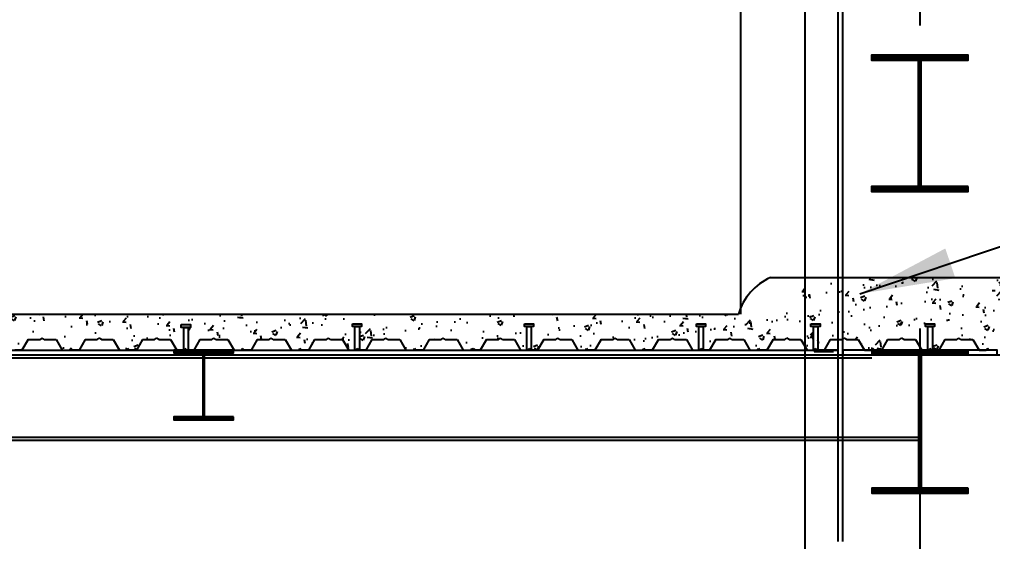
# Model space of a CAD drawing. Header units: millimetres. Extents: x 2148 to 2681, y 758 to 986.
# Drawn here: x 2236.67 to 2238.708, y 789.059 to 790.152 of the extents above; entities that cross this region are included whole.
import ezdxf

# ---------------------------------------------------------------- set-up
doc = ezdxf.new("R2010")
doc.units = ezdxf.units.MM
doc.linetypes.add('CENTER2', pattern=[28.575, 19.05, -3.175, 3.175, -3.175])
doc.linetypes.add('HIDDEN', pattern=[0.375, 0.25, -0.125])
for name, color, linetype in [('D', 1, 'Continuous'), ('HATCH', 8, 'Continuous'), ('S_GRID LINES', 252, 'Continuous')]:
    doc.layers.add(name, color=color, linetype=linetype)
doc.styles.add('ARIALNW', font='ARIALN.TTF')
doc.dimstyles.new('DIM 200', dxfattribs={"dimtxt": 0.36, "dimasz": 0.35, "dimexe": 0.1, "dimexo": 0, "dimgap": 0.08, "dimtad": 1, "dimlfac": 2, "dimrnd": 0.005, "dimzin": 1, "dimdsep": 46, "dimtxsty": 'ARIALNW', "dimcen": 0.09, "dimclrd": 6, "dimclre": 6, "dimclrt": 13, "dimadec": 0, "dimazin": 0, "dimtfac": 1, "dimtofl": 0, "dimtmove": 2, "dimatfit": 3, "dimfxl": 1, "dimtolj": 1, "dimtzin": 0, "dimarcsym": 0})
pattern_1 = [(50, (202.00182, -747.14405), (0.0910923345, -0.0079695428), [0.009525, -0.104775]), (355, (202.00182, -747.14405), (-0.017621413, 0.0955283214), [0.00762, -0.08382]), (100.451, (202.00941, -747.144715), (0.0734712508, 0.087558344), [0.008095, -0.089045]), (46.1842, (202.00182, -747.11865), (0.1355395204, -0.021021164), [0.0142875, -0.1571625]), (96.6356, (202.01311, -747.1204), (0.118702117, 0.123712778), [0.0121425, -0.1335675]), (351.184, (202.00182, -747.11865), (0.118702303, 0.123712559), [0.01143, -0.12573]), (21, (202.01452, -747.125), (0.07580744, -0.0511327593), [0.009525, -0.104775]), (326, (202.01452, -747.125), (0.0309010142, 0.092093983), [0.00762, -0.08382]), (71.4514, (202.02084, -747.12926), (0.1067082454, 0.040961429), [0.008095, -0.089045]), (37.5, (202.00182, -747.14405), (0.00154430163, 0.04227751944), [0, -0.082804, 0, -0.08509, 0, -0.0841375]), (7.5, (202.00182, -747.14405), (0.03340983126, 0.0500902874), [0, -0.048514, 0, -0.080899, 0, -0.0320675]), (327.5, (201.973498, -747.14405), (0.0677952976, -0.002864372), [0, -0.03175, 0, -0.09906, 0, -0.131445]), (317.5, (201.9608, -747.14405), (0.0740645907, 0.0127132455), [0, -0.041275, 0, -0.065786, 0, -0.093345])]

# ---------------------------------------------------------------- blocks, each defined once
blk = doc.blocks.new('*D2234')
at = {"layer": 'D', "color": 6, "lineweight": -2, "ltscale": 0.5, "transparency": 16777216}
for p, q in [((2238.8264, 790.1521), (2244.4389, 790.1521)), ((2244.3389, 788.6821), (2244.3389, 789.8721)), ((2238.3193, 788.4021), (2244.4389, 788.4021))]:
    blk.add_line(p, q, dxfattribs=at)
at = {"layer": 'D', "color": 6, "ltscale": 0.5, "transparency": 16777216}
for points in [[(2244.2922, 789.8721), (2244.3856, 789.8721), (2244.3389, 790.1521)], [(2244.2922, 788.6821), (2244.3856, 788.6821), (2244.3389, 788.4021)]]:
    blk.add_solid(points, dxfattribs=at)
at = {"layer": 'Defpoints', "color": 0, "ltscale": 0.5, "transparency": 16777216}
for p in [(2238.8264, 790.1521), (2244.3389, 790.1521), (2238.3193, 788.4021, 0)]:
    blk.add_point(p, dxfattribs=at)
at = {"layer": 'D', "color": 13, "ltscale": 0.5, "transparency": 16777216, "insert": (2244.0751, 789.2771), "char_height": 0.36, "attachment_point": 5, "rotation": 90, "style": 'ARIALNW'}
blk.add_mtext('\\A1;3.50', dxfattribs=at)
blk = doc.blocks.new('*D2247')
at = {"layer": 'D', "color": 6, "lineweight": -2, "transparency": 16777216}
for p, q in [((2234.4305, 789.5351), (2234.4305, 790.8136)), ((2238.1806, 789.5351), (2238.1806, 790.8136)), ((2234.6705, 790.7136), (2237.9406, 790.7136))]:
    blk.add_line(p, q, dxfattribs=at)
at = {"layer": 'D', "color": 6, "transparency": 16777216}
for points in [[(2234.6705, 790.7536), (2234.6705, 790.6736), (2234.4305, 790.7136)], [(2237.9406, 790.7536), (2237.9406, 790.6736), (2238.1806, 790.7136)]]:
    blk.add_solid(points, dxfattribs=at)
at = {"layer": 'Defpoints', "color": 0, "transparency": 16777216}
for p in [(2238.1806, 790.7136), (2234.4305, 789.5351, 0), (2238.1806, 789.5351, 0)]:
    blk.add_point(p, dxfattribs=at)
at = {"layer": 'D', "color": 13, "transparency": 16777216, "insert": (2236.3055, 790.9365), "char_height": 0.28, "attachment_point": 5, "style": 'ARIALNW'}
blk.add_mtext('\\A1;7.50', dxfattribs=at)

msp = doc.modelspace()

# ---------------------------------------------------------------- hatches: boundary and pattern name
at = {"layer": 'D'}
h = msp.add_hatch(dxfattribs=at)
h.set_pattern_fill('AR-CONC', color=256, scale=0.0005, style=0)
h.set_pattern_definition(pattern_1)
h.paths.add_polyline_path([(2238.7272252, 789.6116564), (2238.7172252, 789.6116564), (2238.7172252, 789.4500742), (2238.7272252, 789.4500742)])
h.paths.add_polyline_path([(2238.7172252, 789.6116564), (2238.5557376, 789.6116564), (2238.5557376, 789.4664309), (2238.5594248, 789.4600742), (2238.5724165, 789.4600742), (2238.5724165, 789.5089958), (2238.5674448, 789.5089958), (2238.5674448, 789.5150489), (2238.5864516, 789.5150489), (2238.5864516, 789.5089958), (2238.5818547, 789.5089958), (2238.5818547, 789.4600742), (2238.595084, 789.4600742), (2238.6079445, 789.4822456), (2238.6329445, 789.4822456), (2238.6372579, 789.4845942), (2238.6415713, 789.4822456), (2238.6665713, 789.4822456), (2238.6794318, 789.4600742), (2238.6942898, 789.4600742), (2238.6972614, 789.4633522), (2238.700233, 789.4600742), (2238.7172252, 789.4600742)])
h.paths.add_polyline_path([(2238.5557376, 789.6116564), (2238.3942455, 789.6116564), (2238.3942455, 789.4829615), (2238.3972441, 789.4845942), (2238.4015574, 789.4822456), (2238.4265574, 789.4822456), (2238.4394179, 789.4600742), (2238.4542759, 789.4600742), (2238.4572475, 789.4633522), (2238.4602191, 789.4600742), (2238.4750771, 789.4600742), (2238.4879376, 789.4822456), (2238.5129376, 789.4822456), (2238.517251, 789.4845942), (2238.5215643, 789.4822456), (2238.5465643, 789.4822456), (2238.5557376, 789.4664309)])
h.paths.add_polyline_path([(2238.3842455, 789.6116564), (2238.3424382, 789.6116564, 0.065982726), (2238.3155797, 789.5955201), (2238.3155797, 789.4666794), (2238.319411, 789.4600742), (2238.3324027, 789.4600742), (2238.3324027, 789.5089958), (2238.327431, 789.5089958), (2238.327431, 789.5150489), (2238.3464378, 789.5150489), (2238.3464378, 789.5089958), (2238.3418409, 789.5089958), (2238.3418409, 789.4600742), (2238.3550702, 789.4600742), (2238.3679307, 789.4822456), (2238.3842455, 789.4822456)])
h.paths.add_polyline_path([(2238.3942455, 789.6116564), (2238.3842455, 789.6116564), (2238.3842455, 789.4822456), (2238.3929307, 789.4822456), (2238.3942455, 789.4829615)])
h = msp.add_hatch(dxfattribs=at)
h.set_pattern_fill('AR-CONC', color=256, scale=0.0005, style=0)
h.set_pattern_definition(pattern_1)
h.paths.add_polyline_path([(2238.3155797, 789.5955201, 0.156070123), (2238.2752492, 789.5350742), (2237.1075941, 789.5350742), (2237.1075941, 789.4803271), (2237.1193418, 789.4600742), (2237.1341998, 789.4600742), (2237.1371714, 789.4633522), (2237.140143, 789.4600742), (2237.155001, 789.4600742), (2237.1678615, 789.4822456), (2237.1928615, 789.4822456), (2237.1971749, 789.4845942), (2237.2014883, 789.4822456), (2237.2264883, 789.4822456), (2237.2393488, 789.4600742), (2237.2542068, 789.4600742), (2237.2571784, 789.4633522), (2237.26015, 789.4600742), (2237.275008, 789.4600742), (2237.2878685, 789.4822456), (2237.3128685, 789.4822456), (2237.3171818, 789.4845942), (2237.3214952, 789.4822456), (2237.3464952, 789.4822456), (2237.3593557, 789.4600742), (2237.3723474, 789.4600742), (2237.3723474, 789.5089958), (2237.3673756, 789.5089958), (2237.3673756, 789.5150489), (2237.3863825, 789.5150489), (2237.3863825, 789.5089958), (2237.3817855, 789.5089958), (2237.3817855, 789.4600742), (2237.3950149, 789.4600742), (2237.4078754, 789.4822456), (2237.4328754, 789.4822456), (2237.4371887, 789.4845942), (2237.4415021, 789.4822456), (2237.4665021, 789.4822456), (2237.4793626, 789.4600742), (2237.4942206, 789.4600742), (2237.4971922, 789.4633522), (2237.5001638, 789.4600742), (2237.5150218, 789.4600742), (2237.5278823, 789.4822456), (2237.5528823, 789.4822456), (2237.5571957, 789.4845942), (2237.561509, 789.4822456), (2237.586509, 789.4822456), (2237.5993695, 789.4600742), (2237.6142275, 789.4600742), (2237.6171991, 789.4633522), (2237.6201707, 789.4600742), (2237.6350287, 789.4600742), (2237.6478892, 789.4822456), (2237.6728892, 789.4822456), (2237.6772026, 789.4845942), (2237.6815159, 789.4822456), (2237.7065159, 789.4822456), (2237.7193764, 789.4600742), (2237.7323681, 789.4600742), (2237.7323681, 789.5089958), (2237.7273964, 789.5089958), (2237.7273964, 789.5150489), (2237.7464032, 789.5150489), (2237.7464032, 789.5089958), (2237.7418063, 789.5089958), (2237.7418063, 789.4600742), (2237.7550356, 789.4600742), (2237.7678961, 789.4822456), (2237.7928961, 789.4822456), (2237.7972095, 789.4845942), (2237.8015228, 789.4822456), (2237.8265228, 789.4822456), (2237.8393833, 789.4600742), (2237.8542413, 789.4600742), (2237.8572129, 789.4633522), (2237.8601845, 789.4600742), (2237.8750425, 789.4600742), (2237.887903, 789.4822456), (2237.912903, 789.4822456), (2237.9172164, 789.4845942), (2237.9215298, 789.4822456), (2237.9465298, 789.4822456), (2237.9593903, 789.4600742), (2237.9742483, 789.4600742), (2237.9772199, 789.4633522), (2237.9801915, 789.4600742), (2237.9950495, 789.4600742), (2238.00791, 789.4822456), (2238.03291, 789.4822456), (2238.0372233, 789.4845942), (2238.0415367, 789.4822456), (2238.0665367, 789.4822456), (2238.0793972, 789.4600742), (2238.0923889, 789.4600742), (2238.0923889, 789.5089958), (2238.0874171, 789.5089958), (2238.0874171, 789.5150489), (2238.106424, 789.5150489), (2238.106424, 789.5089958), (2238.101827, 789.5089958), (2238.101827, 789.4600742), (2238.1150564, 789.4600742), (2238.1279169, 789.4822456), (2238.1529169, 789.4822456), (2238.1572302, 789.4845942), (2238.1615436, 789.4822456), (2238.1865436, 789.4822456), (2238.1994041, 789.4600742), (2238.2142621, 789.4600742), (2238.2172337, 789.4633522), (2238.2202053, 789.4600742), (2238.2350633, 789.4600742), (2238.2479238, 789.4822456), (2238.2729238, 789.4822456), (2238.2772372, 789.4845942), (2238.2815505, 789.4822456), (2238.3065505, 789.4822456), (2238.3155797, 789.4666794)])
h = msp.add_hatch(dxfattribs=at)
h.set_pattern_fill('AR-CONC', color=256, scale=0.0005, style=0)
h.set_pattern_definition(pattern_1)
h.paths.add_polyline_path([(2237.1075941, 789.5350742), (2235.7293163, 789.5350742), (2235.7293163, 789.4822456), (2235.7527785, 789.4822456), (2235.7570919, 789.4845942), (2235.7614052, 789.4822456), (2235.7864052, 789.4822456), (2235.7992658, 789.4600742), (2235.8122574, 789.4600742), (2235.8122574, 789.5089958), (2235.8072857, 789.5089958), (2235.8072857, 789.5150489), (2235.8262925, 789.5150489), (2235.8262925, 789.5089958), (2235.8216956, 789.5089958), (2235.8216956, 789.4600742), (2235.8349249, 789.4600742), (2235.8477855, 789.4822456), (2235.8727855, 789.4822456), (2235.8770988, 789.4845942), (2235.8814122, 789.4822456), (2235.9064122, 789.4822456), (2235.9192727, 789.4600742), (2235.9341307, 789.4600742), (2235.9371023, 789.4633522), (2235.9400739, 789.4600742), (2235.9549319, 789.4600742), (2235.9677924, 789.4822456), (2235.9927924, 789.4822456), (2235.9971057, 789.4845942), (2236.0014191, 789.4822456), (2236.0264191, 789.4822456), (2236.0392796, 789.4600742), (2236.0541376, 789.4600742), (2236.0571092, 789.4633522), (2236.0600808, 789.4600742), (2236.0749388, 789.4600742), (2236.0877993, 789.4822456), (2236.1127993, 789.4822456), (2236.1171126, 789.4845942), (2236.121426, 789.4822456), (2236.146426, 789.4822456), (2236.1592865, 789.4600742), (2236.1722782, 789.4600742), (2236.1722782, 789.5089958), (2236.1673065, 789.5089958), (2236.1673065, 789.5150489), (2236.1863133, 789.5150489), (2236.1863133, 789.5089958), (2236.1817164, 789.5089958), (2236.1817164, 789.4600742), (2236.1949457, 789.4600742), (2236.2078062, 789.4822456), (2236.2328062, 789.4822456), (2236.2371196, 789.4845942), (2236.2414329, 789.4822456), (2236.2664329, 789.4822456), (2236.2792934, 789.4600742), (2236.2941514, 789.4600742), (2236.297123, 789.4633522), (2236.3000946, 789.4600742), (2236.3149526, 789.4600742), (2236.3278131, 789.4822456), (2236.3528131, 789.4822456), (2236.3571265, 789.4845942), (2236.3614398, 789.4822456), (2236.3864398, 789.4822456), (2236.3993003, 789.4600742), (2236.4141583, 789.4600742), (2236.4171299, 789.4633522), (2236.4201015, 789.4600742), (2236.4349595, 789.4600742), (2236.44782, 789.4822456), (2236.47282, 789.4822456), (2236.4771334, 789.4845942), (2236.4814468, 789.4822456), (2236.5064468, 789.4822456), (2236.5193073, 789.4600742), (2236.5341653, 789.4600742), (2236.5371369, 789.4633522), (2236.5401085, 789.4600742), (2236.5549665, 789.4600742), (2236.567827, 789.4822456), (2236.592827, 789.4822456), (2236.5971403, 789.4845942), (2236.6014537, 789.4822456), (2236.6264537, 789.4822456), (2236.6393142, 789.4600742), (2236.6508201, 789.4600742), (2236.6508201, 789.5073568), (2236.6458483, 789.5073568), (2236.6458483, 789.5134099), (2236.6648551, 789.5134099), (2236.6648551, 789.5073568), (2236.6602582, 789.5073568), (2236.6602582, 789.4600742), (2236.6749734, 789.4600742), (2236.6878339, 789.4822456), (2236.7128339, 789.4822456), (2236.7171472, 789.4845942), (2236.7214606, 789.4822456), (2236.7464606, 789.4822456), (2236.7593211, 789.4600742), (2236.7741791, 789.4600742), (2236.7771507, 789.4633522), (2236.7801223, 789.4600742), (2236.7949803, 789.4600742), (2236.8078408, 789.4822456), (2236.8328408, 789.4822456), (2236.8371541, 789.4845942), (2236.8414675, 789.4822456), (2236.8664675, 789.4822456), (2236.879328, 789.4600742), (2236.894186, 789.4600742), (2236.8971576, 789.4633522), (2236.9001292, 789.4600742), (2236.9149872, 789.4600742), (2236.9278477, 789.4822456), (2236.9528477, 789.4822456), (2236.9571611, 789.4845942), (2236.9614744, 789.4822456), (2236.9864744, 789.4822456), (2236.9993349, 789.4600742), (2237.0138124, 789.4600742), (2237.0138124, 789.5073568), (2237.0088407, 789.5073568), (2237.0088407, 789.5134099), (2237.0278475, 789.5134099), (2237.0278475, 789.5073568), (2237.0232506, 789.5073568), (2237.0232506, 789.4600742), (2237.0349941, 789.4600742), (2237.0478546, 789.4822456), (2237.0728546, 789.4822456), (2237.077168, 789.4845942), (2237.0814813, 789.4822456), (2237.1075941, 789.4822456)])
at = {"layer": 'HATCH', "ltscale": 0.5}
h = msp.add_hatch(dxfattribs=at)
h.set_pattern_fill('ANSI31', color=256, scale=0.01, style=0)
h.set_pattern_definition([(45, (81980.822166, 3538.630747), (-0.000883883476483, 0.000883883476483), [])])
edge = h.paths.add_edge_path()
edge.add_line((2238.6563637, 789.8021405), (2238.5620563, 789.8021405))
edge.add_arc((2238.5620563, 789.8060402), 0.0038997, 174.0972671, 270, ccw=False)
edge.add_line((2238.5581772, 789.8064413), (2238.5581772, 790.0628398))
edge.add_arc((2238.5620563, 790.0632408), 0.0038997, 89.6345547, 185.9027329, ccw=False)
edge.add_line((2238.5620812, 790.0671405), (2238.6563637, 790.0671405))
edge.add_line((2238.6563637, 790.0671405), (2238.6563637, 790.0771405))
edge.add_line((2238.6563637, 790.0771405), (2238.4542607, 790.0771405))
edge.add_line((2238.4542607, 790.0771405), (2238.4542607, 790.0671405))
edge.add_line((2238.4542607, 790.0671405), (2238.5482689, 790.0671405))
edge.add_arc((2238.5482938, 790.0632408), 0.0038997, -4.2920933, 90.3654453, ccw=False)
edge.add_line((2238.5521826, 790.062949), (2238.5521826, 789.8063321))
edge.add_arc((2238.5482938, 789.8060402), 0.0038997, -90, 4.2920933, ccw=False)
edge.add_line((2238.5482938, 789.8021405), (2238.4542607, 789.8021405))
edge.add_line((2238.4542607, 789.8021405), (2238.4542607, 789.7921405))
edge.add_line((2238.4542607, 789.7921405), (2238.6563637, 789.7921405))
edge.add_line((2238.6563637, 789.7921405), (2238.6563637, 789.8021405))
at = {"layer": 'HATCH', "ltscale": 0.5, "extrusion": (-2.95994e-09, 2.54479e-10, 1)}
h = msp.add_hatch(dxfattribs=at)
h.set_pattern_fill('ANSI31', color=256, scale=0.006173, style=0)
h.set_pattern_definition([(44.9999999998, (51459.60396664, 2486.1010187), (-0.000545595188539, 0.000545595188543), [])])
edge = h.paths.add_edge_path()
edge.add_line((2237.118036, 789.3198418), (2237.0598228, 789.3198418))
edge.add_arc((2237.0598228, 789.322249), 0.0024072, 174.0972671, 269.9999999, ccw=False)
edge.add_line((2237.0574284, 789.3224965), (2237.0574284, 789.4512468))
edge.add_arc((2237.0598228, 789.4514944), 0.0024072, 89.6345545, 185.9027327, ccw=False)
edge.add_line((2237.0598381, 789.4539015), (2237.118036, 789.4539015))
edge.add_line((2237.118036, 789.4539015), (2237.118036, 789.4600742))
edge.add_line((2237.118036, 789.4600742), (2236.9932837, 789.4600742))
edge.add_line((2236.9932837, 789.4600742), (2236.9932837, 789.4539015))
edge.add_line((2236.9932837, 789.4539015), (2237.0513123, 789.4539015))
edge.add_arc((2237.0513276, 789.4514944), 0.0024072, -4.2920935, 90.3654452, ccw=False)
edge.add_line((2237.0537281, 789.4513142), (2237.0537281, 789.3224291))
edge.add_arc((2237.0513276, 789.322249), 0.0024072, -89.9999996, 4.2920936, ccw=False)
edge.add_line((2237.0513276, 789.3198418), (2236.9932837, 789.3198418))
edge.add_line((2236.9932837, 789.3198418), (2236.9932837, 789.3136691))
edge.add_line((2236.9932837, 789.3136691), (2237.118036, 789.3136691))
edge.add_line((2237.118036, 789.3136691), (2237.118036, 789.3198418))
at = {"layer": 'HATCH', "ltscale": 0.5}
h = msp.add_hatch(dxfattribs=at)
h.set_pattern_fill('ANSI31', color=256, scale=0.01, style=0)
h.set_pattern_definition([(45, (81980.8225914, 3538.0136807), (-0.000883883476483, 0.000883883476483), [])])
edge = h.paths.add_edge_path()
edge.add_line((2238.6567892, 789.1706341), (2238.5624817, 789.1706341))
edge.add_arc((2238.5624817, 789.1745338), 0.0038997, 174.0972671, 270, ccw=False)
edge.add_line((2238.5586027, 789.1749349), (2238.5586027, 789.4457735))
edge.add_arc((2238.5624817, 789.4461746), 0.0038997, 89.6345547, 185.9027329, ccw=False)
edge.add_line((2238.5625066, 789.4500742), (2238.6567892, 789.4500742))
edge.add_line((2238.6567892, 789.4500742), (2238.6567892, 789.4600742))
edge.add_line((2238.6567892, 789.4600742), (2238.4546861, 789.4600742))
edge.add_line((2238.4546861, 789.4600742), (2238.4546861, 789.4500742))
edge.add_line((2238.4546861, 789.4500742), (2238.5486944, 789.4500742))
edge.add_arc((2238.5487193, 789.4461746), 0.0038997, -4.2920933, 90.3654453, ccw=False)
edge.add_line((2238.552608, 789.4458827), (2238.552608, 789.1748257))
edge.add_arc((2238.5487193, 789.1745338), 0.0038997, -90, 4.2920933, ccw=False)
edge.add_line((2238.5487193, 789.1706341), (2238.4546861, 789.1706341))
edge.add_line((2238.4546861, 789.1706341), (2238.4546861, 789.1606341))
edge.add_line((2238.4546861, 789.1606341), (2238.6567892, 789.1606341))
edge.add_line((2238.6567892, 789.1606341), (2238.6567892, 789.1706341))

# ---------------------------------------------------------------- linework, layer by layer
at = {"layer": 'D', "color": 3, "ltscale": 0.5}
for p, q in [((2238.3842455, 789.0592419, 0.0000001), (2238.3842455, 793.9083459, 0.0000001)), ((2238.3942455, 789.0592419, 0.0000001), (2238.3942455, 793.9083459, 0.0000001)), ((2234.2272252, 789.4600742, 0), (2238.3842455, 789.4600742, 0)), ((2235.5574054, 789.4500742, 0), (2237.0537281, 789.4500742, 0)), ((2237.0574284, 789.4500742, 0), (2238.3842455, 789.4500742, 0))]:
    msp.add_line(p, q, dxfattribs=at)
at = {"layer": 'D', "ltscale": 0.5}
for p, q in [((2238.2427785, 789.6116564, 0), (2238.7272252, 789.6116564, 0.0000001)), ((2234.4254991, 789.5350742, 0), (2238.1755894, 789.5350742, 0)), ((2238.3342333, 789.4600742, 0), (2238.3342333, 789.4570742, 0))]:
    msp.add_line(p, q, dxfattribs=at)
at = {"layer": 'D'}
for p, q in [((2235.5574054, 789.4500742, 0), (2237.0537281, 789.4500742, 0)), ((2235.5574054, 789.4439015, 0), (2237.0537281, 789.4439015, 0)), ((2237.0574284, 789.4500742, 0), (2238.7272252, 789.4500742, 0)), ((2237.0574284, 789.4439015, 0), (2238.4546838, 789.4439015, 0)), ((2234.0586004, 789.2772589, 0), (2238.552608, 789.2772589, 0.0000001)), ((2234.0586004, 789.2710862, 0), (2238.552608, 789.2710862, 0.0000001))]:
    msp.add_line(p, q, dxfattribs=at)
at = {"layer": 'D', "color": 3, "ltscale": 0.5, "elevation": 0}
for points in [[(2238.6563637, 789.8021405), (2238.5620563, 789.8021405, -0.444720244), (2238.5581772, 789.8064413), (2238.5581772, 790.0628398, -0.446631522), (2238.5620812, 790.0671405), (2238.6563637, 790.0671405), (2238.6563637, 790.0771405), (2238.4542607, 790.0771405), (2238.4542607, 790.0671405), (2238.5482689, 790.0671405, -0.438228127), (2238.5521826, 790.062949), (2238.5521826, 789.8063321, -0.436328672), (2238.5482938, 789.8021405), (2238.4542607, 789.8021405), (2238.4542607, 789.7921405), (2238.6563637, 789.7921405)], [(2238.6567892, 789.1706341), (2238.5624817, 789.1706341, -0.444720244), (2238.5586027, 789.1749349), (2238.5586027, 789.4457735, -0.446631522), (2238.5625066, 789.4500742), (2238.6567892, 789.4500742), (2238.6567892, 789.4600742), (2238.4546861, 789.4600742), (2238.4546861, 789.4500742), (2238.5486944, 789.4500742, -0.438228127), (2238.552608, 789.4458827), (2238.552608, 789.1748257, -0.436328672), (2238.5487193, 789.1706341), (2238.4546861, 789.1706341), (2238.4546861, 789.1606341), (2238.6567892, 789.1606341)]]:
    msp.add_lwpolyline(points, format="xyb", close=True, dxfattribs=at)
at = {"layer": 'D', "color": 3, "ltscale": 0.5, "extrusion": (-2.95994e-09, 2.54479e-10, 1), "elevation": -0.0000064}
msp.add_lwpolyline([(2237.118036, 789.3198418), (2237.0598228, 789.3198418, -0.444720244), (2237.0574284, 789.3224965), (2237.0574284, 789.4512468, -0.446631522), (2237.0598381, 789.4539015), (2237.118036, 789.4539015), (2237.118036, 789.4600742), (2236.9932837, 789.4600742), (2236.9932837, 789.4539015), (2237.0513123, 789.4539015, -0.438228127), (2237.0537281, 789.4513142), (2237.0537281, 789.3224291, -0.436328672), (2237.0513276, 789.3198418), (2236.9932837, 789.3198418), (2236.9932837, 789.3136691), (2237.118036, 789.3136691)], format="xyb", close=True, dxfattribs=at)
at = {"layer": 'D', "color": 3, "ltscale": 0.5, "elevation": 0}
msp.add_lwpolyline([(2238.3942455, 789.4500742), (2238.7172252, 789.4500742), (2238.7172252, 789.4600742), (2238.3942455, 789.4600742)], close=True, dxfattribs=at)
at = {"layer": 'D', "ltscale": 0.5}
msp.add_arc((2238.2902212, 789.5022677, 0), 0.1192338, 113.4467393, 164.0293707, dxfattribs=at)
at = {"layer": 'HATCH', "linetype": 'ByBlock', "ltscale": 0.5}
msp.add_line((2238.3155797, 785.4021405, 0), (2238.3155797, 793.9083459, 0), dxfattribs=at)
at = {"layer": 'HATCH', "ltscale": 0.5}
for p, q in [((2236.7128339, 789.4822456, 0), (2236.7171472, 789.4845942, -0.0000002)), ((2236.7214606, 789.4822456, 0), (2236.7171472, 789.4845942, -0.0000002)), ((2236.8328408, 789.4822456, 0), (2236.8371541, 789.4845942, -0.0000002)), ((2236.8414675, 789.4822456, 0), (2236.8371541, 789.4845942, -0.0000002)), ((2236.9528477, 789.4822456, 0), (2236.9571611, 789.4845942, -0.0000002)), ((2236.9614744, 789.4822456, 0), (2236.9571611, 789.4845942, -0.0000002)), ((2237.0728546, 789.4822456, 0), (2237.077168, 789.4845942, -0.0000002)), ((2237.0814813, 789.4822456, 0), (2237.077168, 789.4845942, -0.0000002)), ((2237.1928615, 789.4822456, 0), (2237.1971749, 789.4845942, -0.0000002)), ((2237.2014883, 789.4822456, 0), (2237.1971749, 789.4845942, -0.0000002)), ((2237.3128685, 789.4822456, 0), (2237.3171818, 789.4845942, -0.0000002)), ((2237.3214952, 789.4822456, 0), (2237.3171818, 789.4845942, -0.0000002)), ((2237.4328754, 789.4822456, 0), (2237.4371887, 789.4845942, -0.0000002)), ((2237.4415021, 789.4822456, 0), (2237.4371887, 789.4845942, -0.0000002)), ((2237.5528823, 789.4822456, 0), (2237.5571957, 789.4845942, -0.0000002)), ((2237.561509, 789.4822456, 0), (2237.5571957, 789.4845942, -0.0000002)), ((2237.6728892, 789.4822456, 0), (2237.6772026, 789.4845942, -0.0000002)), ((2237.6815159, 789.4822456, 0), (2237.6772026, 789.4845942, -0.0000002)), ((2237.7928961, 789.4822456, 0), (2237.7972095, 789.4845942, -0.0000002)), ((2237.8015228, 789.4822456, 0), (2237.7972095, 789.4845942, -0.0000002)), ((2237.912903, 789.4822456, 0), (2237.9172164, 789.4845942, -0.0000002)), ((2237.9215298, 789.4822456, 0), (2237.9172164, 789.4845942, -0.0000002)), ((2238.03291, 789.4822456, 0), (2238.0372233, 789.4845942, -0.0000002)), ((2238.0415367, 789.4822456, 0), (2238.0372233, 789.4845942, -0.0000002)), ((2238.1529169, 789.4822456, 0), (2238.1572302, 789.4845942, -0.0000002)), ((2238.1615436, 789.4822456, 0), (2238.1572302, 789.4845942, -0.0000002)), ((2238.2729238, 789.4822456, 0), (2238.2772372, 789.4845942, -0.0000002)), ((2238.2815505, 789.4822456, 0), (2238.2772372, 789.4845942, -0.0000002)), ((2238.3929307, 789.4822456, 0), (2238.3972441, 789.4845942, -0.0000002)), ((2238.4015574, 789.4822456, 0), (2238.3972441, 789.4845942, -0.0000002)), ((2238.5129376, 789.4822456, 0), (2238.517251, 789.4845942, -0.0000002)), ((2238.5215643, 789.4822456, 0), (2238.517251, 789.4845942, -0.0000002)), ((2238.6329445, 789.4822456, 0), (2238.6372579, 789.4845942, -0.0000002)), ((2238.6415713, 789.4822456, 0), (2238.6372579, 789.4845942, -0.0000002)), ((2236.6878339, 789.4822456, 0), (2236.6749734, 789.4600742, 0)), ((2236.6878339, 789.4822456, 0), (2236.7128339, 789.4822456, 0)), ((2236.7214606, 789.4822456, 0), (2236.7464606, 789.4822456, 0)), ((2236.7464606, 789.4822456, 0), (2236.7593211, 789.4600742, 0)), ((2236.8078408, 789.4822456, 0), (2236.7949803, 789.4600742, 0)), ((2236.8078408, 789.4822456, 0), (2236.8328408, 789.4822456, 0)), ((2236.8414675, 789.4822456, 0), (2236.8664675, 789.4822456, 0)), ((2236.8664675, 789.4822456, 0), (2236.879328, 789.4600742, 0)), ((2236.9278477, 789.4822456, 0), (2236.9149872, 789.4600742, 0)), ((2236.9278477, 789.4822456, 0), (2236.9528477, 789.4822456, 0)), ((2236.9614744, 789.4822456, 0), (2236.9864744, 789.4822456, 0)), ((2236.9864744, 789.4822456, 0), (2236.9993349, 789.4600742, 0)), ((2237.0478546, 789.4822456, 0), (2237.0349941, 789.4600742, 0)), ((2237.0478546, 789.4822456, 0), (2237.0728546, 789.4822456, 0)), ((2237.0814813, 789.4822456, 0), (2237.1064813, 789.4822456, 0)), ((2237.1064813, 789.4822456, 0), (2237.1193418, 789.4600742, 0)), ((2237.1678615, 789.4822456, 0), (2237.155001, 789.4600742, 0)), ((2237.1678615, 789.4822456, 0), (2237.1928615, 789.4822456, 0)), ((2237.2014883, 789.4822456, 0), (2237.2264883, 789.4822456, 0)), ((2237.2264883, 789.4822456, 0), (2237.2393488, 789.4600742, 0)), ((2237.2878685, 789.4822456, 0), (2237.275008, 789.4600742, 0)), ((2237.2878685, 789.4822456, 0), (2237.3128685, 789.4822456, 0)), ((2237.3214952, 789.4822456, 0), (2237.3464952, 789.4822456, 0)), ((2237.3464952, 789.4822456, 0), (2237.3593557, 789.4600742, 0)), ((2237.4078754, 789.4822456, 0), (2237.3950149, 789.4600742, 0)), ((2237.4078754, 789.4822456, 0), (2237.4328754, 789.4822456, 0)), ((2237.4415021, 789.4822456, 0), (2237.4665021, 789.4822456, 0)), ((2237.4665021, 789.4822456, 0), (2237.4793626, 789.4600742, 0)), ((2237.5278823, 789.4822456, 0), (2237.5150218, 789.4600742, 0)), ((2237.5278823, 789.4822456, 0), (2237.5528823, 789.4822456, 0)), ((2237.561509, 789.4822456, 0), (2237.586509, 789.4822456, 0)), ((2237.586509, 789.4822456, 0), (2237.5993695, 789.4600742, 0)), ((2237.6478892, 789.4822456, 0), (2237.6350287, 789.4600742, 0)), ((2237.6478892, 789.4822456, 0), (2237.6728892, 789.4822456, 0)), ((2237.6815159, 789.4822456, 0), (2237.7065159, 789.4822456, 0)), ((2237.7065159, 789.4822456, 0), (2237.7193764, 789.4600742, 0)), ((2237.7678961, 789.4822456, 0), (2237.7550356, 789.4600742, 0)), ((2237.7678961, 789.4822456, 0), (2237.7928961, 789.4822456, 0)), ((2237.8015228, 789.4822456, 0), (2237.8265228, 789.4822456, 0)), ((2237.8265228, 789.4822456, 0), (2237.8393833, 789.4600742, 0)), ((2237.887903, 789.4822456, 0), (2237.8750425, 789.4600742, 0)), ((2237.887903, 789.4822456, 0), (2237.912903, 789.4822456, 0)), ((2237.9215298, 789.4822456, 0), (2237.9465298, 789.4822456, 0)), ((2237.9465298, 789.4822456, 0), (2237.9593903, 789.4600742, 0)), ((2238.00791, 789.4822456, 0), (2237.9950495, 789.4600742, 0)), ((2238.00791, 789.4822456, 0), (2238.03291, 789.4822456, 0)), ((2238.0415367, 789.4822456, 0), (2238.0665367, 789.4822456, 0)), ((2238.0665367, 789.4822456, 0), (2238.0793972, 789.4600742, 0)), ((2238.1279169, 789.4822456, 0), (2238.1150564, 789.4600742, 0)), ((2238.1279169, 789.4822456, 0), (2238.1529169, 789.4822456, 0)), ((2238.1615436, 789.4822456, 0), (2238.1865436, 789.4822456, 0)), ((2238.1865436, 789.4822456, 0), (2238.1994041, 789.4600742, 0)), ((2238.2479238, 789.4822456, 0), (2238.2350633, 789.4600742, 0)), ((2238.2479238, 789.4822456, 0), (2238.2729238, 789.4822456, 0)), ((2238.2815505, 789.4822456, 0), (2238.3065505, 789.4822456, 0)), ((2238.3065505, 789.4822456, 0), (2238.319411, 789.4600742, 0)), ((2238.3679307, 789.4822456, 0), (2238.3550702, 789.4600742, 0)), ((2238.3679307, 789.4822456, 0), (2238.3929307, 789.4822456, 0)), ((2238.4015574, 789.4822456, 0), (2238.4265574, 789.4822456, 0)), ((2238.4265574, 789.4822456, 0), (2238.4394179, 789.4600742, 0)), ((2238.4879376, 789.4822456, 0), (2238.4750771, 789.4600742, 0)), ((2238.4879376, 789.4822456, 0), (2238.5129376, 789.4822456, 0)), ((2238.5215643, 789.4822456, 0), (2238.5465643, 789.4822456, 0)), ((2238.5465643, 789.4822456, 0), (2238.5594248, 789.4600742, 0)), ((2238.6079445, 789.4822456, 0), (2238.595084, 789.4600742, 0)), ((2238.6079445, 789.4822456, 0), (2238.6329445, 789.4822456, 0)), ((2238.6415713, 789.4822456, 0), (2238.6665713, 789.4822456, 0)), ((2238.6665713, 789.4822456, 0), (2238.6794318, 789.4600742, 0)), ((2236.6749734, 789.4600742, 0), (2236.6601154, 789.4600742, 0)), ((2236.7593211, 789.4600742, 0), (2236.7741791, 789.4600742, 0)), ((2236.7741791, 789.4600742, 0), (2236.7771507, 789.4633522, -0.0000002)), ((2236.7801223, 789.4600742, 0), (2236.7771507, 789.4633522, -0.0000002)), ((2236.7949803, 789.4600742, 0), (2236.7801223, 789.4600742, 0)), ((2236.879328, 789.4600742, 0), (2236.894186, 789.4600742, 0)), ((2236.894186, 789.4600742, 0), (2236.8971576, 789.4633522, -0.0000002)), ((2236.9001292, 789.4600742, 0), (2236.8971576, 789.4633522, -0.0000002)), ((2236.9149872, 789.4600742, 0), (2236.9001292, 789.4600742, 0)), ((2236.9993349, 789.4600742, 0), (2237.0141929, 789.4600742, 0)), ((2237.0141929, 789.4600742, 0), (2237.0171645, 789.4633522, -0.0000002)), ((2237.0201361, 789.4600742, 0), (2237.0171645, 789.4633522, -0.0000002)), ((2237.0349941, 789.4600742, 0), (2237.0201361, 789.4600742, 0)), ((2237.1193418, 789.4600742, 0), (2237.1341998, 789.4600742, 0)), ((2237.1341998, 789.4600742, 0), (2237.1371714, 789.4633522, -0.0000002)), ((2237.140143, 789.4600742, 0), (2237.1371714, 789.4633522, -0.0000002)), ((2237.155001, 789.4600742, 0), (2237.140143, 789.4600742, 0)), ((2237.2393488, 789.4600742, 0), (2237.2542068, 789.4600742, 0)), ((2237.2542068, 789.4600742, 0), (2237.2571784, 789.4633522, -0.0000002)), ((2237.26015, 789.4600742, 0), (2237.2571784, 789.4633522, -0.0000002)), ((2237.275008, 789.4600742, 0), (2237.26015, 789.4600742, 0)), ((2237.3593557, 789.4600742, 0), (2237.3742137, 789.4600742, 0)), ((2237.3742137, 789.4600742, 0), (2237.3771853, 789.4633522, -0.0000002)), ((2237.3801569, 789.4600742, 0), (2237.3771853, 789.4633522, -0.0000002)), ((2237.3950149, 789.4600742, 0), (2237.3801569, 789.4600742, 0)), ((2237.4793626, 789.4600742, 0), (2237.4942206, 789.4600742, 0)), ((2237.4942206, 789.4600742, 0), (2237.4971922, 789.4633522, -0.0000002)), ((2237.5001638, 789.4600742, 0), (2237.4971922, 789.4633522, -0.0000002)), ((2237.5150218, 789.4600742, 0), (2237.5001638, 789.4600742, 0)), ((2237.5993695, 789.4600742, 0), (2237.6142275, 789.4600742, 0)), ((2237.6142275, 789.4600742, 0), (2237.6171991, 789.4633522, -0.0000002)), ((2237.6201707, 789.4600742, 0), (2237.6171991, 789.4633522, -0.0000002)), ((2237.6350287, 789.4600742, 0), (2237.6201707, 789.4600742, 0)), ((2237.7193764, 789.4600742, 0), (2237.7342344, 789.4600742, 0)), ((2237.7342344, 789.4600742, 0), (2237.737206, 789.4633522, -0.0000002)), ((2237.7401776, 789.4600742, 0), (2237.737206, 789.4633522, -0.0000002)), ((2237.7550356, 789.4600742, 0), (2237.7401776, 789.4600742, 0)), ((2237.8393833, 789.4600742, 0), (2237.8542413, 789.4600742, 0)), ((2237.8542413, 789.4600742, 0), (2237.8572129, 789.4633522, -0.0000002)), ((2237.8601845, 789.4600742, 0), (2237.8572129, 789.4633522, -0.0000002)), ((2237.8750425, 789.4600742, 0), (2237.8601845, 789.4600742, 0)), ((2237.9593903, 789.4600742, 0), (2237.9742483, 789.4600742, 0)), ((2237.9742483, 789.4600742, 0), (2237.9772199, 789.4633522, -0.0000002)), ((2237.9801915, 789.4600742, 0), (2237.9772199, 789.4633522, -0.0000002)), ((2237.9950495, 789.4600742, 0), (2237.9801915, 789.4600742, 0)), ((2238.0793972, 789.4600742, 0), (2238.0942552, 789.4600742, 0)), ((2238.0942552, 789.4600742, 0), (2238.0972268, 789.4633522, -0.0000002)), ((2238.1001984, 789.4600742, 0), (2238.0972268, 789.4633522, -0.0000002)), ((2238.1150564, 789.4600742, 0), (2238.1001984, 789.4600742, 0)), ((2238.1994041, 789.4600742, 0), (2238.2142621, 789.4600742, 0)), ((2238.2142621, 789.4600742, 0), (2238.2172337, 789.4633522, -0.0000002)), ((2238.2202053, 789.4600742, 0), (2238.2172337, 789.4633522, -0.0000002)), ((2238.2350633, 789.4600742, 0), (2238.2202053, 789.4600742, 0)), ((2238.319411, 789.4600742, 0), (2238.334269, 789.4600742, 0)), ((2238.3342333, 789.4570742, 0), (2238.3748069, 789.4570742, 0)), ((2238.334269, 789.4600742, 0), (2238.3372406, 789.4633522, -0.0000002)), ((2238.3402122, 789.4600742, 0), (2238.3372406, 789.4633522, -0.0000002)), ((2238.3550702, 789.4600742, 0), (2238.3402122, 789.4600742, 0)), ((2238.4394179, 789.4600742, 0), (2238.4542759, 789.4600742, 0)), ((2238.4542759, 789.4600742, 0), (2238.4572475, 789.4633522, -0.0000002)), ((2238.4602191, 789.4600742, 0), (2238.4572475, 789.4633522, -0.0000002)), ((2238.4750771, 789.4600742, 0), (2238.4602191, 789.4600742, 0)), ((2238.5594248, 789.4600742, 0), (2238.5742828, 789.4600742, 0)), ((2238.5742828, 789.4600742, 0), (2238.5772544, 789.4633522, -0.0000002)), ((2238.580226, 789.4600742, 0), (2238.5772544, 789.4633522, -0.0000002)), ((2238.595084, 789.4600742, 0), (2238.580226, 789.4600742, 0)), ((2238.6794318, 789.4600742, 0), (2238.6942898, 789.4600742, 0))]:
    msp.add_line(p, q, dxfattribs=at)
at = {"layer": 'HATCH', "linetype": 'HIDDEN', "ltscale": 0.5}
for p in [(2238.6942898, 789.4600742, 0), (2238.700233, 789.4600742, 0)]:
    msp.add_line(p, (2238.6972614, 789.4633522, -0.0000002), dxfattribs=at)
at = {"layer": 'HATCH', "ltscale": 0.5}
for points, elevation in [([(2237.0088407, 789.5134099), (2237.0278475, 789.5134099), (2237.0278475, 789.5073568), (2237.0088407, 789.5073568)], 0.0000001), ([(2237.0138124, 789.5073568), (2237.0232506, 789.5073568), (2237.0232506, 789.4584352), (2237.0138124, 789.4584352)], 0.0000001), ([(2237.3673756, 789.5150489), (2237.3863825, 789.5150489), (2237.3863825, 789.5089958), (2237.3673756, 789.5089958)], 0), ([(2237.3723474, 789.5089958), (2237.3817855, 789.5089958), (2237.3817855, 789.4600742), (2237.3723474, 789.4600742)], 0), ([(2237.7273964, 789.5150489), (2237.7464032, 789.5150489), (2237.7464032, 789.5089958), (2237.7273964, 789.5089958)], 0), ([(2237.7323681, 789.5089958), (2237.7418063, 789.5089958), (2237.7418063, 789.4600742), (2237.7323681, 789.4600742)], 0), ([(2238.0874171, 789.5150489), (2238.106424, 789.5150489), (2238.106424, 789.5089958), (2238.0874171, 789.5089958)], 0), ([(2238.0923889, 789.5089958), (2238.101827, 789.5089958), (2238.101827, 789.4600742), (2238.0923889, 789.4600742)], 0), ([(2238.327431, 789.5150489), (2238.3464378, 789.5150489), (2238.3464378, 789.5089958), (2238.327431, 789.5089958)], 0), ([(2238.3324027, 789.5089958), (2238.3418409, 789.5089958), (2238.3418409, 789.4600742), (2238.3324027, 789.4600742)], 0), ([(2238.5674448, 789.5150489), (2238.5864516, 789.5150489), (2238.5864516, 789.5089958), (2238.5674448, 789.5089958)], 0), ([(2238.5724165, 789.5089958), (2238.5818547, 789.5089958), (2238.5818547, 789.4600742), (2238.5724165, 789.4600742)], 0)]:
    msp.add_lwpolyline(points, close=True, dxfattribs=dict(at, elevation=elevation))
at = {"layer": 'HATCH', "ltscale": 0.5, "elevation": 0}
msp.add_lwpolyline([(2238.3842455, 789.4600742), (2238.3342333, 789.4600742)], dxfattribs=at)
at = {"layer": 'S_GRID LINES', "linetype": 'CENTER2', "ltscale": 0.2}
msp.add_line((2238.5557376, 795.2198509, 0.0000001), (2238.5557376, 784.5271405, 0.0000001), dxfattribs=at)

# ---------------------------------------------------------------- dimensions: what is measured, and where the dimension line sits
at = {"layer": 'D'}
dim = msp.add_linear_dim(base=(2238.1805894, 790.7135816, 0), p1=(2234.4304991, 789.5350742, 0), p2=(2238.1805894, 789.5350742, 0), dimstyle='DIM 200', override={"dimtxt": 0.28, "dimasz": 0.24, "dimfxl": 0.03}, dxfattribs=at)
dim.commit()
dim.dimension.update_dxf_attribs({"geometry": '*D2247', "text_midpoint": (2236.3055443, 790.936542, 0)})
at = {"layer": 'D', "ltscale": 0.5}
dim = msp.add_linear_dim(base=(2244.338891, 790.1521405, 0.0000001), p1=(2238.319263, 788.4021405, 0.0000001), p2=(2238.826382, 790.1521405, 0.0000001), angle=90, dimstyle='DIM 200', override={"dimasz": 0.28, "dimfxl": 0.18}, dxfattribs=at)
dim.commit()
dim.dimension.update_dxf_attribs({"geometry": '*D2234', "text_midpoint": (2244.0750847, 789.2771405, 0.0000001)})

# ---------------------------------------------------------------- leaders
at = {"layer": 'D'}
for points in [[(2238.2296591, 787.8167328, 0), (2239.6792597, 789.9986567, 0), (2239.8910566, 789.9986567, 0)], [(2238.4297828, 789.5776965, 0), (2239.6792597, 789.9986567, 0), (2239.8910566, 789.9986567, 0)]]:
    msp.add_leader(points, dimstyle='DIM 200', override={"dimasz": 0.2, "dimtad": 0, "dimfxl": 0.03}, dxfattribs=at)

doc.saveas('drawing.dxf')
